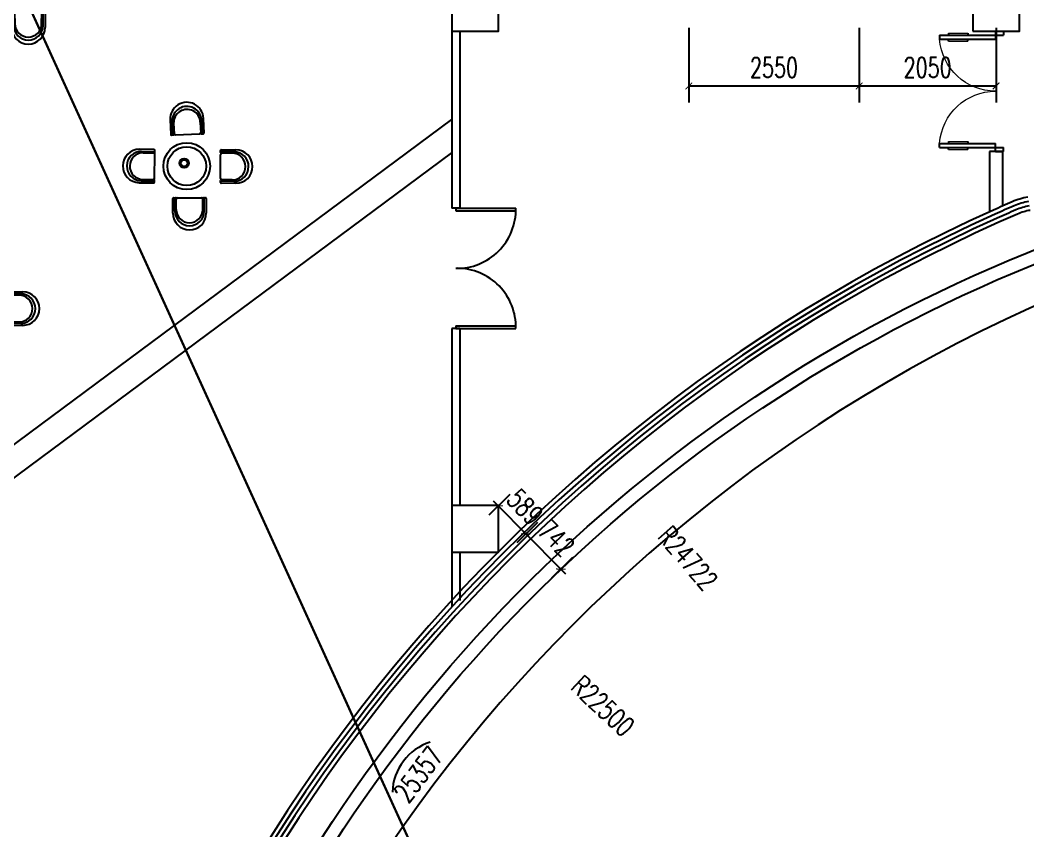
# Model space of a CAD drawing. Header units: millimetres. Extents: x 2680932 to 6187768, y 127588 to 383208.
# Drawn here: x 3094018 to 3109104, y 166707 to 178841 of the extents above; entities that cross this region are included whole.
import ezdxf

# ---------------------------------------------------------------- set-up
doc = ezdxf.new("R2010")
doc.units = ezdxf.units.MM
doc.header["$LTSCALE"] = 20
for name, color, linetype in [('3', 3, 'Continuous'), ('COLUMN', 9, 'Continuous'), ('CURTWALL', 4, 'Continuous'), ('PUB_DIM', 3, 'Continuous'), ('WALL', 3, 'Continuous'), ('WINDOW', 4, 'Continuous'), ('WIRE-照明', 1, 'Continuous'), ('家具内线', 36, 'Continuous'), ('家具外线', 255, 'Continuous'), ('标注', 6, 'Continuous'), ('装饰一', 201, 'Continuous')]:
    doc.layers.add(name, color=color, linetype=linetype)
doc.styles.add('_TCH_DIM', font='SIMPLEX', dxfattribs={"bigfont": 'GBCBIG'})
doc.styles.add('_TCH_DIM_T3', font='SIMPLEX', dxfattribs={"width": 0.705882, "bigfont": 'GBCBIG'})
doc.dimstyles.new('_TCH_ARCH&&100', dxfattribs={"dimtxt": 297.5, "dimasz": 100, "dimexe": 250, "dimexo": 300, "dimgap": 126.25, "dimtad": 1, "dimdec": 0, "dimzin": 0, "dimdsep": 46, "dimtxsty": '_TCH_DIM_T3', "dimblk": 'ARCHTICK', "dimcen": 0.09, "dimclrt": 7, "dimazin": 2, "dimtfac": 1, "dimtdec": 0, "dimtix": 1, "dimtmove": 2, "dimatfit": 3, "dimfxl": 1, "dimtolj": 1, "dimtzin": 0, "dimarcsym": 0})

# ---------------------------------------------------------------- blocks, each defined once
blk = doc.blocks.new('$DorLib2D$00000011')
for p, q in [((-0.4667, 0.4709), (-0.4667, -0.0625)), ((-0.4667, 0.4709), (-0.4333, 0.4709)), ((-0.4333, 0.4709), (-0.4333, 0.0042)), ((0.4333, 0.4709), (0.4333, 0.0042)), ((0.4667, 0.4709), (0.4333, 0.4709)), ((0.4667, 0.4709), (0.4667, -0.0625)), ((-0.4833, 0.3962), (-0.4667, 0.3962)), ((-0.4167, 0.3962), (-0.4333, 0.3962)), ((0.4167, 0.3962), (0.4333, 0.3962)), ((0.4833, 0.3962), (0.4667, 0.3962)), ((-0.4833, 0.2346), (-0.4667, 0.2346)), ((-0.4167, 0.2346), (-0.4333, 0.2346)), ((0.4167, 0.2346), (0.4333, 0.2346)), ((0.4833, 0.2346), (0.4667, 0.2346)), ((-0.5, 0.0042), (-0.4333, 0.0042)), ((-0.5, 0.0042), (-0.5, -0.0625)), ((0.5, 0.0042), (0.4333, 0.0042)), ((0.5, 0.0042), (0.5, -0.0625)), ((-0.5, -0.0625), (-0.4667, -0.0625)), ((0.5, -0.0625), (0.4667, -0.0625))]:
    blk.add_line(p, q)
at = {"lineweight": 13}
for p, q in [((-0.4833, 0.3962), (-0.4833, 0.2346)), ((-0.4167, 0.3962), (-0.4167, 0.2346)), ((0.4167, 0.3962), (0.4167, 0.2346)), ((0.4833, 0.3962), (0.4833, 0.2346))]:
    blk.add_line(p, q, dxfattribs=at)
for centre, start, end in [((-0.4667, 0.0042), 0, 85.90396), ((0.4667, 0.0042), 94.09604, 180)]:
    blk.add_arc(centre, 0.4667, start, end, dxfattribs=at)
blk = doc.blocks.new('_ArchTick')
at = {"color": 0, "linetype": 'ByBlock', "lineweight": -3, "const_width": 0.15}
blk.add_lwpolyline([(-0.5, -0.5), (0.5, 0.5)], dxfattribs=at)
blk = doc.blocks.new('*D284')
at = {"layer": 'Defpoints', "color": 0, "transparency": 16777216}
for p in [(3104029, 179027), (3106579, 179027), (3106579, 177857)]:
    blk.add_point(p, dxfattribs=at)
at = {"layer": 'PUB_DIM', "color": 0, "lineweight": -2, "transparency": 16777216}
for p, q in [((3104029, 178727), (3104029, 177607)), ((3106579, 178727), (3106579, 177607)), ((3104029, 177857), (3106579, 177857))]:
    blk.add_line(p, q, dxfattribs=at)
at = {"layer": 'PUB_DIM', "color": 0, "lineweight": -2, "transparency": 16777216, "xscale": 100, "yscale": 100, "zscale": 100, "rotation": 180}
blk.add_blockref('_ArchTick', (3104029, 177857), dxfattribs=at)
at = {"layer": 'PUB_DIM', "color": 0, "lineweight": -2, "transparency": 16777216, "xscale": 100, "yscale": 100, "zscale": 100}
blk.add_blockref('_ArchTick', (3106579, 177857), dxfattribs=at)
at = {"layer": 'PUB_DIM', "color": 7, "transparency": 16777216, "insert": (3105304, 178132), "char_height": 297.5, "attachment_point": 5, "style": '_TCH_DIM_T3'}
blk.add_mtext('\\A1;2550', dxfattribs=at)
blk = doc.blocks.new('*D285')
at = {"layer": 'Defpoints', "color": 0, "transparency": 16777216}
for p in [(3106579, 179027), (3108629, 179027), (3108629, 177857)]:
    blk.add_point(p, dxfattribs=at)
at = {"layer": 'PUB_DIM', "color": 0, "lineweight": -2, "transparency": 16777216}
for p, q in [((3106579, 178727), (3106579, 177607)), ((3108629, 178727), (3108629, 177607)), ((3106579, 177857), (3108629, 177857))]:
    blk.add_line(p, q, dxfattribs=at)
at = {"layer": 'PUB_DIM', "color": 0, "lineweight": -2, "transparency": 16777216, "xscale": 100, "yscale": 100, "zscale": 100, "rotation": 180}
blk.add_blockref('_ArchTick', (3106579, 177857), dxfattribs=at)
at = {"layer": 'PUB_DIM', "color": 0, "lineweight": -2, "transparency": 16777216, "xscale": 100, "yscale": 100, "zscale": 100}
blk.add_blockref('_ArchTick', (3108629, 177857), dxfattribs=at)
at = {"layer": 'PUB_DIM', "color": 7, "transparency": 16777216, "insert": (3107604, 178132), "char_height": 297.5, "attachment_point": 5, "style": '_TCH_DIM_T3'}
blk.add_mtext('\\A1;2050', dxfattribs=at)
blk = doc.blocks.new('*D290')
at = {"layer": 'Defpoints', "color": 0, "transparency": 16777216}
for p in [(3100829, 171227), (3101589, 171153), (3101244, 170810)]:
    blk.add_point(p, dxfattribs=at)
at = {"layer": 'PUB_DIM', "color": 0, "lineweight": -2, "transparency": 16777216}
for p, q in [((3101042, 171439), (3101352, 171746)), ((3101174, 171570), (3101104, 171641)), ((3101174, 171570), (3101589, 171153)), ((3101457, 171021), (3101767, 171329)), ((3101589, 171153), (3101660, 171082))]:
    blk.add_line(p, q, dxfattribs=at)
at = {"layer": 'PUB_DIM', "color": 0, "lineweight": -2, "transparency": 16777216, "xscale": 100, "yscale": 100, "zscale": 100}
for p, rotation in [((3101174, 171570), 314.8256781166298), ((3101589, 171153), 134.8256781166298)]:
    blk.add_blockref('_ArchTick', p, dxfattribs=dict(at, rotation=rotation))
at = {"layer": 'PUB_DIM', "color": 7, "transparency": 16777216, "insert": (3101577, 171555), "char_height": 297.5, "attachment_point": 5, "rotation": 314.8257, "style": '_TCH_DIM_T3'}
blk.add_mtext('\\A1;589', dxfattribs=at)
blk = doc.blocks.new('*D291')
at = {"layer": 'Defpoints', "color": 0, "transparency": 16777216}
for p in [(3101244, 170810), (3102112, 170626), (3101767, 170283)]:
    blk.add_point(p, dxfattribs=at)
at = {"layer": 'PUB_DIM', "color": 0, "lineweight": -2, "transparency": 16777216}
for p, q in [((3101457, 171021), (3101767, 171329)), ((3101589, 171153), (3101519, 171224)), ((3101589, 171153), (3102112, 170626)), ((3101980, 170495), (3102290, 170803)), ((3102112, 170626), (3102183, 170556))]:
    blk.add_line(p, q, dxfattribs=at)
at = {"layer": 'PUB_DIM', "color": 0, "lineweight": -2, "transparency": 16777216, "xscale": 100, "yscale": 100, "zscale": 100}
for p, rotation in [((3101589, 171153), 314.8256781166119), ((3102112, 170626), 134.8256781166119)]:
    blk.add_blockref('_ArchTick', p, dxfattribs=dict(at, rotation=rotation))
at = {"layer": 'PUB_DIM', "color": 7, "transparency": 16777216, "insert": (3102046, 171083), "char_height": 297.5, "attachment_point": 5, "rotation": 314.8257, "style": '_TCH_DIM_T3'}
blk.add_mtext('\\A1;742', dxfattribs=at)
blk = doc.blocks.new('_FZH')
blk.add_lwpolyline([(-0.5, -0.5), (0.5, -0.5), (0.5, 0.5), (-0.5, 0.5)], close=True)
blk = doc.blocks.new('MK-JJ-0302')
at = {"layer": '家具内线'}
for p, q in [((-91097, 110109, -343), (-90978, 109996, -343)), ((-90465, 110125, -343), (-90571, 110000, -343)), ((-90160, 109866, -343), (-90267, 109741, -343)), ((-91372, 109818, -343), (-91253, 109706, -343)), ((-91310, 109151, -343), (-91199, 109272, -343)), ((-90125, 109201, -343), (-90245, 109312, -343)), ((-91017, 108880, -343), (-90905, 109000, -343)), ((-90396, 108907, -343), (-90517, 109018, -343))]:
    blk.add_line(p, q, dxfattribs=at)
for centre, radius in [((-90756, 109520, -343), 290), ((-90754, 109579, -343), 70), ((-90754, 109579, -343), 50)]:
    blk.add_circle(centre, radius, dxfattribs=at)
for centre, start, end in [((-91235, 109964, -343), 46.5335, 226.5335), ((-90313, 109995, -343), 319.6008, 139.6008), ((-91164, 109016, -343), 137.246, 317.246), ((-90260, 109054, -343), 227.246, 47.246)]:
    blk.add_arc(centre, 200, start, end, dxfattribs=at)
at = {"layer": '家具外线'}
for p, q in [((-90944, 110032, -343), (-91103, 110184, -343)), ((-91102, 110141, -343), (-90964, 110010, -343)), ((-90467, 110200, -343), (-90609, 110032, -343)), ((-90463, 110158, -343), (-90586, 110013, -343)), ((-90964, 109996, -343), (-90943, 110018, -343)), ((-90608, 110018, -343), (-90585, 109999, -343)), ((-90563, 109979, -343), (-90288, 109746, -343)), ((-91232, 109713, -343), (-90984, 109974, -343)), ((-90128, 109872, -343), (-90251, 109728, -343)), ((-90229, 109708, -343), (-90086, 109876, -343)), ((-91447, 109821, -343), (-91287, 109669, -343)), ((-91405, 109822, -343), (-91267, 109691, -343)), ((-91273, 109670, -343), (-91253, 109691, -343)), ((-90265, 109727, -343), (-90243, 109707, -343)), ((-91385, 109144, -343), (-91236, 109306, -343)), ((-91343, 109146, -343), (-91207, 109293, -343)), ((-91222, 109306, -343), (-91200, 109286, -343)), ((-91178, 109266, -343), (-90913, 109021, -343)), ((-90510, 109040, -343), (-90266, 109304, -343)), ((-90246, 109326, -343), (-90225, 109348, -343)), ((-90092, 109198, -343), (-90232, 109327, -343)), ((-90211, 109349, -343), (-90049, 109199, -343)), ((-91020, 108847, -343), (-90891, 108987, -343)), ((-90869, 108966, -343), (-91018, 108805, -343)), ((-90891, 109001, -343), (-90869, 108981, -343)), ((-90551, 108996, -343), (-90531, 109018, -343)), ((-90389, 108832, -343), (-90551, 108982, -343)), ((-90391, 108875, -343), (-90530, 109004, -343))]:
    blk.add_line(p, q, dxfattribs=at)
blk.add_circle((-90756, 109520, -343), 350, dxfattribs=at)
for centre, radius, start, end in [((-90276, 110038, -343), 250, 319.6008, 139.6008), ((-91275, 110002, -343), 250, 46.5335, 226.5335), ((-91253, 109981, -343), 220, 46.5335, 226.5335), ((-90296, 110015, -343), 220, 319.6008, 139.6008), ((-90999, 109988, -343), 20, 316.5335, 46.5335), ((-90971, 110003, -343), 10, 226.5335, 316.5335), ((-90957, 110018, -343), 10, 226.5335, 316.5335), ((-90950, 110025, -343), 10, 316.5335, 46.5335), ((-90602, 110026, -343), 10, 139.6008, 229.6008), ((-90594, 110019, -343), 10, 229.6008, 319.6008), ((-90579, 110006, -343), 10, 229.6008, 319.6008), ((-90550, 109995, -343), 20, 139.6008, 229.6008), ((-91274, 109684, -343), 10, 316.5335, 46.5335), ((-91247, 109727, -343), 20, 226.5335, 316.5335), ((-91260, 109698, -343), 10, 316.5335, 46.5335), ((-90275, 109761, -343), 20, 229.6008, 319.6008), ((-90259, 109734, -343), 10, 139.6008, 229.6008), ((-90244, 109721, -343), 10, 139.6008, 229.6008), ((-90236, 109715, -343), 10, 229.6008, 319.6008), ((-91281, 109677, -343), 10, 226.5335, 316.5335), ((-91228, 109299, -343), 10, 47.246, 137.246), ((-91192, 109250, -343), 20, 47.6103, 137.6103), ((-91206, 109279, -343), 10, 317.246, 47.246), ((-90250, 109289, -343), 20, 46.6775, 136.6775), ((-90238, 109319, -343), 10, 137.246, 227.246), ((-90218, 109342, -343), 10, 47.246, 137.246), ((-91202, 108974, -343), 250, 137.246, 317.246), ((-91181, 108997, -343), 220, 137.246, 317.246), ((-90241, 109036, -343), 220, 227.246, 47.246), ((-90219, 109016, -343), 250, 227.246, 47.246), ((-90927, 109007, -343), 20, 317.246, 47.246), ((-90898, 108994, -343), 10, 47.246, 137.246), ((-90883, 108980, -343), 10, 47.246, 137.246), ((-90876, 108973, -343), 10, 317.246, 47.246), ((-90544, 108989, -343), 10, 137.246, 227.246), ((-90537, 108996, -343), 10, 47.246, 137.246), ((-90524, 109011, -343), 10, 47.246, 137.246), ((-90496, 109026, -343), 20, 137.246, 227.246)]:
    blk.add_arc(centre, radius, start, end, dxfattribs=at)

msp = doc.modelspace()

# ---------------------------------------------------------------- linework, layer by layer
at = {"layer": '3'}
for p, q in [((3100479.1, 178677), (3100479.1, 176027)), ((3100599.1, 178677), (3100599.1, 176027)), ((3100599.1, 176027), (3100479.1, 176027)), ((3100479.1, 174227), (3100479.1, 170056.9)), ((3100599.1, 174227), (3100479.1, 174227)), ((3100599.1, 174227), (3100599.1, 171577)), ((3100599.1, 170877), (3100599.1, 170187.1))]:
    msp.add_line(p, q, dxfattribs=at)
at = {"layer": 'CURTWALL'}
for centre, radius, start, end in [((3118746.3, 153349), 24822.4, 113.44127, 114.1566), ((3118746.3, 153349), 24755.7, 113.44127, 114.1566), ((3109269.5, 175205.2), 1000, 99.5129, 113.44127), ((3109269.5, 175205.2), 933.3, 99.5129, 113.44127), ((3109269.5, 175205.2), 866.7, 99.5129, 113.44127), ((3118746.3, 153349), 24822.4, 114.1566, 171.91529), ((3118746.3, 153349), 24755.7, 114.1566, 171.91344), ((3118746.3, 153349), 24689, 113.44127, 114.1566), ((3118746.3, 153349), 24622.4, 113.44127, 114.1566), ((3109269.5, 175205.2), 800, 99.5129, 113.44127), ((3118746.3, 153349), 24689, 114.1566, 171.9116), ((3118746.3, 153349), 24622.4, 114.1566, 171.90977)]:
    msp.add_arc(centre, radius, start, end, dxfattribs=at)
at = {"layer": 'PUB_DIM'}
for points in [[(3108993.3, 178722, 0, 0, 0), (3110833.3, 177181.1, 66, 0, 0), (3110986.6, 177052.7, 0, 0, 0)], [(3104267, 170074.7, 0, 0, 0), (3102696.2, 171889.2, 66, 0, 0), (3102565.3, 172040.5, 0, 0, 0)], [(3103071.6, 167893.7, 0, 0, 0), (3101316, 169530.1, 66, 0, 0), (3101169.7, 169666.5, 0, 0, 0)]]:
    msp.add_lwpolyline(points, format="xyseb", dxfattribs=at)
msp.add_arc((3118746.3, 153349), 23261.1, 111.39356, 174.25538, dxfattribs=at)
at = {"layer": 'PUB_DIM', "color": 7}
msp.add_arc((3100406.8, 167257), 816.9, 107.70042, 177.94852, dxfattribs=at)
at = {"layer": 'WALL'}
for p, q in [((3108729.1, 176877), (3108529.1, 176877)), ((3108529.1, 176877), (3108529.1, 175971.1)), ((3108729.1, 176060.3), (3108729.1, 176877))]:
    msp.add_line(p, q, dxfattribs=at)
at = {"layer": 'WINDOW'}
for p, q in [((3100539.1, 176027), (3100539.1, 175987)), ((3100539.1, 176027), (3101439.1, 176027)), ((3100539.1, 175987), (3101439.1, 175987)), ((3100539.1, 174267), (3100539.1, 174227)), ((3100539.1, 174267), (3101439.1, 174267)), ((3100539.1, 174227), (3101439.1, 174227))]:
    msp.add_line(p, q, dxfattribs=at)
for centre, radius, start, end in [((3100559.1, 176007), 880.2, 268.69805, 1.30195), ((3100559.5, 174247), 879.8, 358.69737, 90.0296)]:
    msp.add_arc(centre, radius, start, end, dxfattribs=at)
at = {"layer": 'WIRE-照明', "color": 0, "linetype": 'Continuous', "const_width": 35}
msp.add_lwpolyline([(3089741.4, 188723.1), (3102653.6, 160400.2)], dxfattribs=at)
at = {"layer": '标注', "color": 7}
for p, q in [((3092629.1, 171527), (3100479.1, 177352)), ((3093300.3, 171527), (3100479.1, 176853.9))]:
    msp.add_line(p, q, dxfattribs=at)
at = {"layer": '标注', "color": 7, "lineweight": -3}
msp.add_line((3100599.1, 170187.1), (3100599.1, 170155.5), dxfattribs=at)
at = {"layer": '装饰一'}
for points in [[(3118431, 178935.7), (3117843.2, 206444, 0.4192246), (3115663, 208497.6), (3089588.7, 207494.7, 0.1889402), (3088585.7, 207056.5), (3064713.2, 183184, 0.1951669), (3064274, 182145), (3063786.7, 148357.2, 0.4109331), (3065540.4, 146531.9), (3093206.1, 145822.5, 0.4559937), (3095651.8, 148496.8), (3095284, 151684.5, -0.4333475), (3116442.2, 176793.8, 0.4050511)], [(3118231.1, 178931.4), (3117643.3, 206439.7, 0.4192246), (3115670.7, 208297.7), (3089596.4, 207294.9, 0.1889402), (3088727.1, 206915.1), (3064854.6, 183042.6, 0.1951669), (3064474, 182142.1), (3063986.7, 148354.4, 0.4109331), (3065545.5, 146731.8), (3093211.2, 146022.4, 0.4559937), (3095453.1, 148473.9), (3095085.3, 151661.3, -0.4333439), (3116431.7, 176993.5, 0.4050511)]]:
    msp.add_lwpolyline(points, format="xyb", close=True, dxfattribs=at)

# ---------------------------------------------------------------- block references
at = {"layer": 'COLUMN', "xscale": 700, "yscale": 700, "zscale": 700}
for p in [(3100829.1, 179027), (3108629.1, 179027), (3100829.1, 171227)]:
    msp.add_blockref('_FZH', p, dxfattribs=at)
at = {"layer": 'WINDOW', "xscale": 1800, "yscale": -1800, "zscale": 1800, "rotation": 270}
msp.add_blockref('$DorLib2D$00000011', (3108629.1, 177777), dxfattribs=at)
at = {"layer": '家具外线', "rotation": 42.68635263398633}
for p in [(3235063.8, 160461.4, 342.9), (3237477.6, 157681.2, 342.9), (3234286.5, 155555.3, 342.9)]:
    msp.add_blockref('MK-JJ-0302', p, dxfattribs=at)

# ---------------------------------------------------------------- texts
at = {"layer": 'PUB_DIM', "color": 7, "style": '_TCH_DIM', "width": 0.705882}
for s, rotation, p in [('R24722', 310.88229, (3103544.3, 171102.4)), ('R22500', 317.01236, (3102243.3, 168838.4)), ('25357', 52.82447, (3099827.5, 167106.5))]:
    msp.add_text(s, height=297.5, rotation=rotation, dxfattribs=at).set_placement(p)

# ---------------------------------------------------------------- dimensions: what is measured, and where the dimension line sits
at = {"layer": 'PUB_DIM'}
for p1, p2, distance, picture, middle in [((3104029.1, 179027), (3106579.1, 179027), -1170, '*D284', (3105304.1, 178132.1)), ((3106579.1, 179027), (3108629.1, 179027), -1170, '*D285', (3107604.1, 178132.1)), ((3100829.1, 171227), (3101244, 170809.6), 486.7, '*D290', (3101576.8, 171555.3)), ((3101244, 170809.6), (3101767.1, 170283.3), 486.7, '*D291', (3102045.8, 171083.4))]:
    dim = msp.add_aligned_dim(p1=p1, p2=p2, distance=distance, dimstyle='_TCH_ARCH&&100', dxfattribs=at)
    dim.commit()
    dim.dimension.update_dxf_attribs({"geometry": picture, "text_midpoint": middle})

doc.saveas('drawing.dxf')
